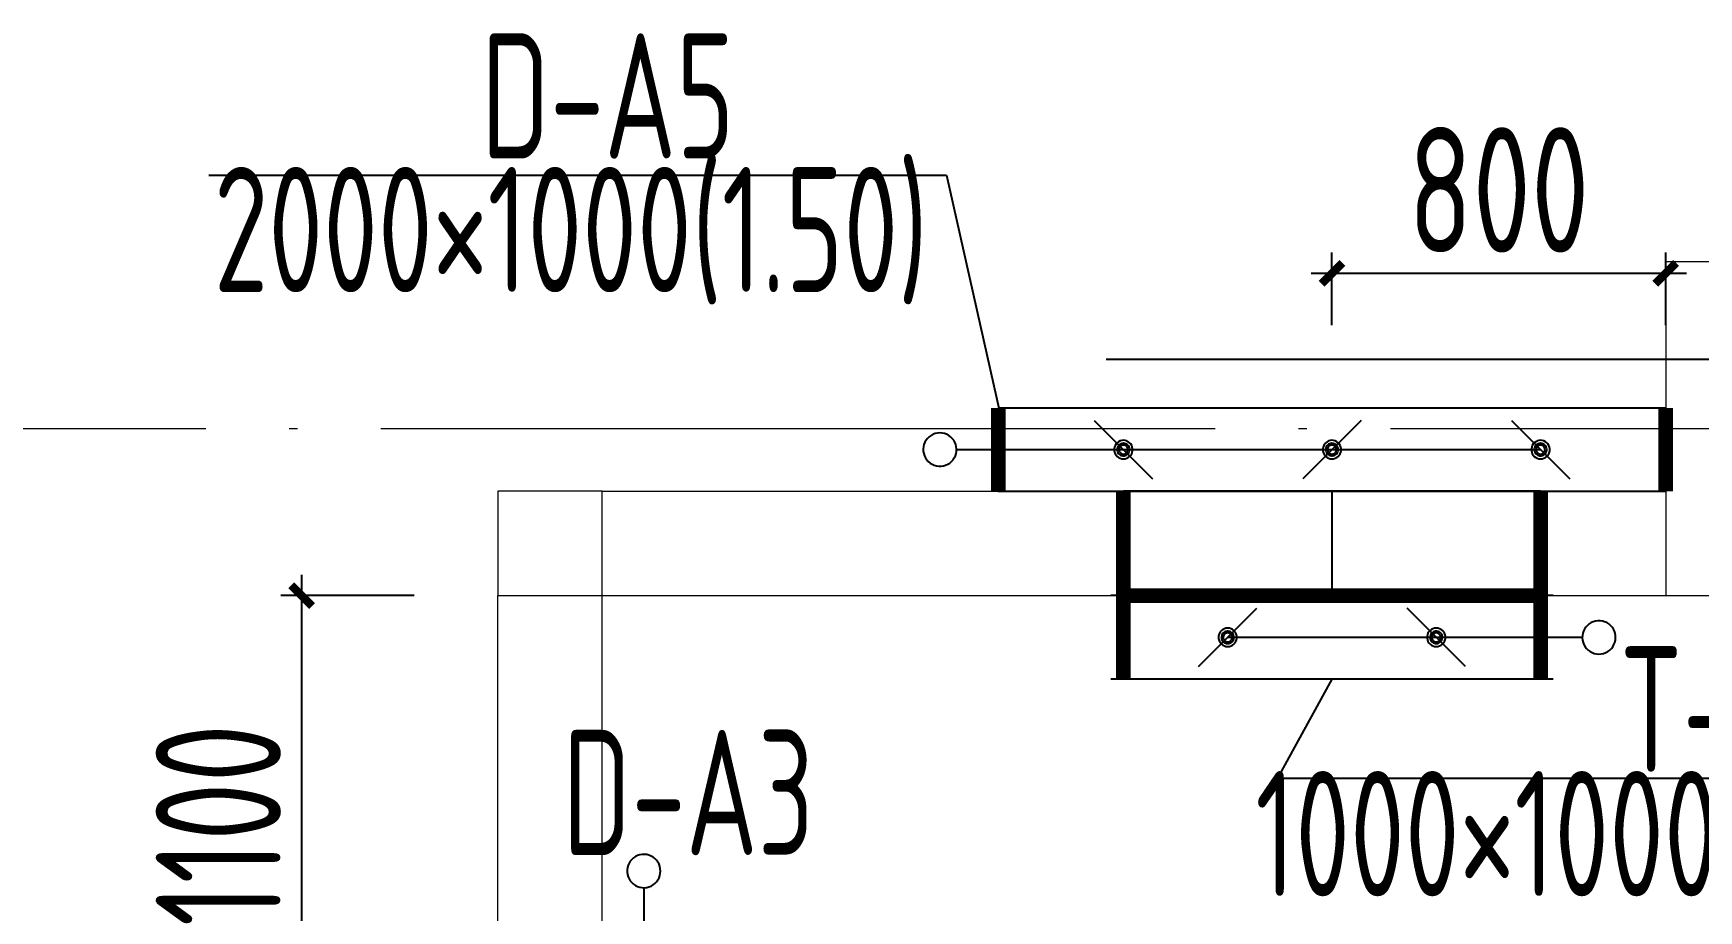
# Model space of a CAD drawing. Extents: x 4 to 13611208, y -605838 to 574722.
# Drawn here: x 13243884 to 13247877, y 193554 to 195657 of the extents above; entities that cross this region are included whole.
import ezdxf

# ---------------------------------------------------------------- set-up
doc = ezdxf.new("R2010")
doc.units = 0
doc.header["$LTSCALE"] = 1000
doc.header["$MEASUREMENT"] = 0
doc.linetypes.add('CENTER2', pattern=[28.575, 19.05, -3.175, 3.175, -3.175])
doc.linetypes.add('DOTE', pattern=[2.42, 2, -0.2, 0.02, -0.2])
for name, color, linetype in [('DUCT-D-P标注', 7, 'Continuous'), ('DUCT-D-P阀门', 7, 'Continuous'), ('DUCT-D-S中心线', 5, 'CENTER2'), ('DUCT-D-S法兰', 2, 'Continuous'), ('DUCT-D-S管', 130, 'Continuous'), ('DUCT-D-S管端线', 2, 'Continuous'), ('DUCT-D-S阀门', 7, 'Continuous'), ('DUCT-X-YP标注', 7, 'Continuous'), ('Hvac-Hide', 8, 'Continuous')]:
    doc.layers.add(name, color=color, linetype=linetype)
doc.layers.add('建筑底图', color=8, linetype='Continuous', lineweight=13)
doc.styles.add('67', font='gbenor.shx', dxfattribs={"width": 0.7, "bigfont": 'hztxt.shx'})
doc.styles.add('du', font='gbenor.shx', dxfattribs={"width": 0.8, "bigfont": 'hztxt.shx'})
doc.dimstyles.new('67', dxfattribs={"dimscale": 100, "dimtxt": 3, "dimasz": 0.5, "dimexe": 0.5, "dimexo": 2, "dimgap": 0.5, "dimtad": 2, "dimdec": 0, "dimrnd": 5, "dimzin": 0, "dimdsep": 46, "dimtxsty": 'du', "dimblk": 'ARCHTICK', "dimcen": 0, "dimdle": 0.5, "dimclrd": 256, "dimclre": 256, "dimclrt": 256, "dimazin": 0, "dimtfac": 1, "dimtdec": 0, "dimtix": 1, "dimtmove": 2, "dimatfit": 3, "dimfxl": 100, "dimtolj": 1, "dimtzin": 0, "dimlwd": -1, "dimlwe": -1, "dimarcsym": 0})

# ---------------------------------------------------------------- blocks, each defined once
blk = doc.blocks.new('_FZH')
blk.add_lwpolyline([(-0.5, -0.5), (0.5, -0.5), (0.5, 0.5), (-0.5, 0.5)], close=True)
blk = doc.blocks.new('_ArchTick')
at = {"color": 0, "linetype": 'ByBlock', "const_width": 0.4}
blk.add_lwpolyline([(-0.5, -0.5), (0.5, 0.5)], dxfattribs=at)
blk = doc.blocks.new('*D228')
at = {"layer": 'DUCT-D-P标注', "transparency": 16777216}
for p, q in [((13246997.4, 194957.8), (13246997.4, 195131.9)), ((13247797.4, 194957.8), (13247797.4, 195131.9)), ((13246947.4, 195081.9), (13247847.4, 195081.9))]:
    blk.add_line(p, q, dxfattribs=at)
at = {"layer": 'DUCT-D-P标注', "transparency": 16777216, "xscale": 50, "yscale": 50, "zscale": 50, "rotation": 180}
blk.add_blockref('_ArchTick', (13246997.4, 195081.9), dxfattribs=at)
at = {"layer": 'DUCT-D-P标注', "transparency": 16777216, "xscale": 50, "yscale": 50, "zscale": 50}
blk.add_blockref('_ArchTick', (13247797.4, 195081.9), dxfattribs=at)
at = {"layer": 'DUCT-D-P标注', "transparency": 16777216, "insert": (13247397.4, 195281.9), "char_height": 300, "attachment_point": 5, "style": 'du'}
blk.add_mtext('\\A1;800', dxfattribs=at)
blk = doc.blocks.new('*D937')
at = {"layer": 'DUCT-D-P标注', "transparency": 16777216}
for p, q in [((13244527.5, 193159.5), (13244527.5, 194359.5)), ((13244797.4, 194309.5), (13244477.5, 194309.5)), ((13244797.4, 193209.5), (13244477.5, 193209.5))]:
    blk.add_line(p, q, dxfattribs=at)
at = {"layer": 'DUCT-D-P标注', "transparency": 16777216, "xscale": 50, "yscale": 50, "zscale": 50}
for p, rotation in [((13244527.5, 194309.5), 90), ((13244527.5, 193209.5), 270)]:
    blk.add_blockref('_ArchTick', p, dxfattribs=dict(at, rotation=rotation))
at = {"layer": 'DUCT-D-P标注', "transparency": 16777216, "insert": (13244327.5, 193759.5), "char_height": 300, "attachment_point": 5, "rotation": 90, "style": 'du'}
blk.add_mtext('\\A1;1100', dxfattribs=at)

msp = doc.modelspace()

# ---------------------------------------------------------------- linework, layer by layer
at = {"layer": 'DUCT-D-P标注'}
for p, q in [((13244305, 195317.2), (13246073.3, 195317.2)), ((13246073.3, 195317.2), (13246209.8, 194709.5))]:
    msp.add_line(p, q, dxfattribs=at)
at = {"layer": 'DUCT-D-P标注', "const_width": 35}
for points, elevation in [([(13246497.4, 194109.1), (13246497.4, 194559.1)], 4350), ([(13247497.4, 194109.1), (13247497.4, 194559.1)], 3825)]:
    msp.add_lwpolyline(points, dxfattribs=dict(at, elevation=elevation))
at = {"layer": 'DUCT-D-P标注', "elevation": 4350}
msp.add_lwpolyline([(13246997.4, 194109.5), (13246866.5, 193872.1), (13248439.2, 193872.1)], dxfattribs=at)
at = {"layer": 'DUCT-D-P阀门'}
for p, q in [((13245318.8, 193677.3), (13245315.2, 193673)), ((13245322.9, 193681), (13245318.8, 193677.3)), ((13245327.6, 193684.2), (13245322.9, 193681)), ((13245332.6, 193686.6), (13245327.6, 193684.2)), ((13245337.9, 193688.3), (13245332.6, 193686.6)), ((13245343.4, 193689.3), (13245337.9, 193688.3)), ((13245349, 193689.5), (13245343.4, 193689.3)), ((13245354.5, 193688.9), (13245349, 193689.5)), ((13245359.9, 193687.6), (13245354.5, 193688.9)), ((13245365.1, 193685.5), (13245359.9, 193687.6)), ((13245369.9, 193682.7), (13245365.1, 193685.5)), ((13245374.3, 193679.2), (13245369.9, 193682.7)), ((13245378.2, 193675.2), (13245374.3, 193679.2)), ((13245381.5, 193670.7), (13245378.2, 193675.2)), ((13245308.4, 193657.8), (13245307.7, 193652.3)), ((13245307.7, 193652.3), (13245307.7, 193646.7)), ((13245307.7, 193646.7), (13245308.4, 193641.2)), ((13245310, 193663.2), (13245308.4, 193657.8)), ((13245308.4, 193641.2), (13245310, 193635.8)), ((13245312.2, 193668.3), (13245310, 193663.2)), ((13245310, 193635.8), (13245312.2, 193630.7)), ((13245315.2, 193673), (13245312.2, 193668.3)), ((13245384.1, 193665.8), (13245381.5, 193670.7)), ((13245386, 193660.5), (13245384.1, 193665.8)), ((13245384.1, 193633.2), (13245386, 193638.5)), ((13245387.2, 193655.1), (13245386, 193660.5)), ((13245386, 193638.5), (13245387.2, 193643.9)), ((13245387.6, 193649.5), (13245387.2, 193655.1)), ((13245387.2, 193643.9), (13245387.6, 193649.5)), ((13245312.2, 193630.7), (13245315.2, 193626)), ((13245315.2, 193626), (13245318.8, 193621.7)), ((13245318.8, 193621.7), (13245322.9, 193618)), ((13245322.9, 193618), (13245327.6, 193614.9)), ((13245327.6, 193614.9), (13245332.6, 193612.4)), ((13245332.6, 193612.4), (13245337.9, 193610.7)), ((13245337.9, 193610.7), (13245343.4, 193609.7)), ((13245343.4, 193609.7), (13245349, 193609.5)), ((13245347.6, 193609.5), (13245347.6, 193509.5)), ((13245349, 193609.5), (13245354.5, 193610.1)), ((13245354.5, 193610.1), (13245359.9, 193611.5)), ((13245359.9, 193611.5), (13245365.1, 193613.6)), ((13245365.1, 193613.6), (13245369.9, 193616.4)), ((13245369.9, 193616.4), (13245374.3, 193619.8)), ((13245374.3, 193619.8), (13245378.2, 193623.8)), ((13245378.2, 193623.8), (13245381.5, 193628.3)), ((13245381.5, 193628.3), (13245384.1, 193633.2))]:
    msp.add_line(p, q, dxfattribs=at)
at = {"layer": 'DUCT-D-S中心线'}
msp.add_line((13246997.4, 194559.5), (13246997.4, 194309.7), dxfattribs=at)
at = {"layer": 'DUCT-D-S法兰'}
for p, q in [((13247527.4, 194309.6), (13246467.4, 194309.6)), ((13247527.4, 194109.4), (13246467.4, 194109.4))]:
    msp.add_line(p, q, dxfattribs=at)
at = {"layer": 'DUCT-D-S法兰', "color": 18, "true_color": 0x000000}
for p in [(13246997.4, 194309.7, 4300), (13246997.4, 194309.5, 4300), (13246997.4, 194109.5, 4300), (13246997.4, 194109.3, 4300)]:
    msp.add_point(p, dxfattribs=at)
at = {"layer": 'DUCT-D-S管', "const_width": 35}
for points in [[(13246197.4, 194559.5), (13246197.4, 194759.5)], [(13247797.4, 194759.5), (13247797.4, 194559.5)], [(13246497.4, 194559.5), (13246497.4, 194309.7)], [(13247497.4, 194309.7), (13247497.4, 194559.5)], [(13246497.4, 194309.7), (13247497.4, 194309.7)], [(13246497.4, 194109.5), (13246497.4, 194309.5)], [(13247497.4, 194309.5), (13247497.4, 194109.5)]]:
    msp.add_lwpolyline(points, dxfattribs=at)
at = {"layer": 'DUCT-D-S管端线'}
for p, q in [((13246197.4, 194759.5), (13247797.4, 194759.5)), ((13246197.4, 194559.5), (13247797.4, 194559.5)), ((13247497.4, 194309.5), (13246497.4, 194309.5)), ((13247497.4, 194109.5), (13246497.4, 194109.5))]:
    msp.add_line(p, q, dxfattribs=at)
at = {"layer": 'DUCT-D-S阀门'}
for p, q in [((13246427.4, 194729.5), (13246567.4, 194589.5)), ((13247067.4, 194729.5), (13246927.4, 194589.5)), ((13247427.4, 194729.5), (13247567.4, 194589.5)), ((13246019.3, 194671.9), (13246018, 194666.5)), ((13246021.4, 194677), (13246019.3, 194671.9)), ((13246024.2, 194681.9), (13246021.4, 194677)), ((13246027.6, 194686.3), (13246024.2, 194681.9)), ((13246031.7, 194690.2), (13246027.6, 194686.3)), ((13246036.2, 194693.4), (13246031.7, 194690.2)), ((13246041.1, 194696.1), (13246036.2, 194693.4)), ((13246046.3, 194698), (13246041.1, 194696.1)), ((13246051.8, 194699.1), (13246046.3, 194698)), ((13246057.4, 194699.5), (13246051.8, 194699.1)), ((13246062.9, 194699.1), (13246057.4, 194699.5)), ((13246068.4, 194698), (13246062.9, 194699.1)), ((13246073.6, 194696.1), (13246068.4, 194698)), ((13246078.6, 194693.4), (13246073.6, 194696.1)), ((13246083.1, 194690.2), (13246078.6, 194693.4)), ((13246087.1, 194686.3), (13246083.1, 194690.2)), ((13246090.5, 194681.9), (13246087.1, 194686.3)), ((13246093.3, 194677), (13246090.5, 194681.9)), ((13246095.4, 194671.9), (13246093.3, 194677)), ((13246096.8, 194666.5), (13246095.4, 194671.9)), ((13246479.7, 194672.9), (13246477.5, 194669.4)), ((13246482.4, 194675.9), (13246479.7, 194672.9)), ((13246485.7, 194678.4), (13246482.4, 194675.9)), ((13246489.4, 194680.2), (13246485.7, 194678.4)), ((13246489.3, 194672.1), (13246487, 194670.4)), ((13246491.8, 194673.4), (13246489.3, 194672.1)), ((13246493.3, 194681.3), (13246489.4, 194680.2)), ((13246494.5, 194674.2), (13246491.8, 194673.4)), ((13246497.4, 194681.7), (13246493.3, 194681.3)), ((13246497.4, 194674.5), (13246494.5, 194674.2)), ((13246501.4, 194681.3), (13246497.4, 194681.7)), ((13246500.2, 194674.2), (13246497.4, 194674.5)), ((13246502.9, 194673.4), (13246500.2, 194674.2)), ((13246505.4, 194680.2), (13246501.4, 194681.3)), ((13246505.5, 194672.1), (13246502.9, 194673.4)), ((13246509, 194678.4), (13246505.4, 194680.2)), ((13246507.7, 194670.4), (13246505.5, 194672.1)), ((13246512.3, 194675.9), (13246509, 194678.4)), ((13246515, 194672.9), (13246512.3, 194675.9)), ((13246517.2, 194669.4), (13246515, 194672.9)), ((13246979.7, 194672.9), (13246977.5, 194669.4)), ((13246982.4, 194675.9), (13246979.7, 194672.9)), ((13246985.7, 194678.4), (13246982.4, 194675.9)), ((13246989.4, 194680.2), (13246985.7, 194678.4)), ((13246989.3, 194672.1), (13246987, 194670.4)), ((13246991.8, 194673.4), (13246989.3, 194672.1)), ((13246993.3, 194681.3), (13246989.4, 194680.2)), ((13246994.5, 194674.2), (13246991.8, 194673.4)), ((13246997.4, 194681.7), (13246993.3, 194681.3)), ((13246997.4, 194674.5), (13246994.5, 194674.2)), ((13247001.4, 194681.3), (13246997.4, 194681.7)), ((13247000.2, 194674.2), (13246997.4, 194674.5)), ((13247002.9, 194673.4), (13247000.2, 194674.2)), ((13247005.4, 194680.2), (13247001.4, 194681.3)), ((13247005.5, 194672.1), (13247002.9, 194673.4)), ((13247009, 194678.4), (13247005.4, 194680.2)), ((13247007.7, 194670.4), (13247005.5, 194672.1)), ((13247012.3, 194675.9), (13247009, 194678.4)), ((13247015, 194672.9), (13247012.3, 194675.9)), ((13247017.2, 194669.4), (13247015, 194672.9)), ((13247479.7, 194672.9), (13247477.5, 194669.4)), ((13247482.4, 194675.9), (13247479.7, 194672.9)), ((13247485.7, 194678.4), (13247482.4, 194675.9)), ((13247489.4, 194680.2), (13247485.7, 194678.4)), ((13247489.3, 194672.1), (13247487, 194670.4)), ((13247491.8, 194673.4), (13247489.3, 194672.1)), ((13247493.3, 194681.3), (13247489.4, 194680.2)), ((13247494.5, 194674.2), (13247491.8, 194673.4)), ((13247497.4, 194681.7), (13247493.3, 194681.3)), ((13247497.4, 194674.5), (13247494.5, 194674.2)), ((13247501.4, 194681.3), (13247497.4, 194681.7)), ((13247500.2, 194674.2), (13247497.4, 194674.5)), ((13247502.9, 194673.4), (13247500.2, 194674.2)), ((13247505.4, 194680.2), (13247501.4, 194681.3)), ((13247505.5, 194672.1), (13247502.9, 194673.4)), ((13247509, 194678.4), (13247505.4, 194680.2)), ((13247507.7, 194670.4), (13247505.5, 194672.1)), ((13247512.3, 194675.9), (13247509, 194678.4)), ((13247515, 194672.9), (13247512.3, 194675.9)), ((13247517.2, 194669.4), (13247515, 194672.9)), ((13246018, 194666.5), (13246017.4, 194660.9)), ((13246017.4, 194660.9), (13246017.6, 194655.3)), ((13246017.6, 194655.3), (13246018.6, 194649.8)), ((13246018.6, 194649.8), (13246020.3, 194644.5)), ((13246020.3, 194644.5), (13246022.7, 194639.5)), ((13246022.7, 194639.5), (13246025.8, 194634.9)), ((13246025.8, 194634.9), (13246029.6, 194630.7)), ((13246085.2, 194630.7), (13246088.9, 194634.9)), ((13246088.9, 194634.9), (13246092, 194639.5)), ((13246092, 194639.5), (13246094.5, 194644.5)), ((13246094.5, 194644.5), (13246096.2, 194649.8)), ((13246096.2, 194649.8), (13246097.1, 194655.3)), ((13246097.3, 194660.9), (13246096.8, 194666.5)), ((13246097.1, 194655.3), (13246097.3, 194660.9)), ((13246097.4, 194659.5), (13246197.4, 194659.5)), ((13246197.4, 194659.5), (13246997.4, 194659.5)), ((13246476.1, 194665.6), (13246475.3, 194661.6)), ((13246475.3, 194661.6), (13246475.3, 194657.5)), ((13246475.3, 194657.5), (13246476.1, 194653.5)), ((13246477.5, 194669.4), (13246476.1, 194665.6)), ((13246476.1, 194653.5), (13246477.5, 194649.6)), ((13246477.5, 194649.6), (13246479.7, 194646.2)), ((13246479.7, 194646.2), (13246482.4, 194643.1)), ((13246482.8, 194663.1), (13246482.4, 194660.2)), ((13246482.4, 194660.2), (13246482.5, 194657.4)), ((13246482.4, 194643.1), (13246485.7, 194640.7)), ((13246482.5, 194657.4), (13246483.2, 194654.6)), ((13246483.7, 194665.7), (13246482.8, 194663.1)), ((13246483.2, 194654.6), (13246484.4, 194652)), ((13246485.1, 194668.2), (13246483.7, 194665.7)), ((13246484.4, 194652), (13246486, 194649.7)), ((13246487, 194670.4), (13246485.1, 194668.2)), ((13246485.7, 194640.7), (13246489.4, 194638.9)), ((13246486, 194649.7), (13246488.1, 194647.7)), ((13246486.9, 194662), (13246486.6, 194660)), ((13246486.6, 194660), (13246486.7, 194658)), ((13246486.7, 194658), (13246487.2, 194656)), ((13246487.6, 194664), (13246486.9, 194662)), ((13246487.2, 194656), (13246488.1, 194654.1)), ((13246488.6, 194665.7), (13246487.6, 194664)), ((13246488.1, 194654.1), (13246489.3, 194652.5)), ((13246488.1, 194647.7), (13246490.5, 194646.2)), ((13246490, 194667.3), (13246488.6, 194665.7)), ((13246489.3, 194652.5), (13246490.7, 194651.1)), ((13246489.4, 194638.9), (13246493.3, 194637.7)), ((13246491.6, 194668.5), (13246490, 194667.3)), ((13246490.5, 194646.2), (13246493.1, 194645.1)), ((13246490.7, 194651.1), (13246492.4, 194650)), ((13246493.4, 194669.5), (13246491.6, 194668.5)), ((13246492.4, 194650), (13246494.3, 194649.2)), ((13246493.1, 194645.1), (13246495.9, 194644.6)), ((13246493.3, 194637.7), (13246497.4, 194637.4)), ((13246495.3, 194670.1), (13246493.4, 194669.5)), ((13246494.3, 194649.2), (13246496.3, 194648.8)), ((13246497.4, 194670.2), (13246495.3, 194670.1)), ((13246495.9, 194644.6), (13246498.8, 194644.6)), ((13246496.3, 194648.8), (13246498.4, 194648.8)), ((13246499.4, 194670.1), (13246497.4, 194670.2)), ((13246497.4, 194659.5), (13247497.4, 194659.5)), ((13246497.4, 194637.4), (13246501.4, 194637.7)), ((13246498.4, 194648.8), (13246500.4, 194649.2)), ((13246498.8, 194644.6), (13246501.6, 194645.1)), ((13246501.4, 194669.5), (13246499.4, 194670.1)), ((13246500.4, 194649.2), (13246502.3, 194650)), ((13246503.2, 194668.5), (13246501.4, 194669.5)), ((13246501.4, 194637.7), (13246505.4, 194638.9)), ((13246501.6, 194645.1), (13246504.2, 194646.2)), ((13246502.3, 194650), (13246504, 194651.1)), ((13246504.8, 194667.3), (13246503.2, 194668.5)), ((13246504, 194651.1), (13246505.5, 194652.5)), ((13246504.2, 194646.2), (13246506.6, 194647.7)), ((13246506.1, 194665.7), (13246504.8, 194667.3)), ((13246505.4, 194638.9), (13246509, 194640.7)), ((13246505.5, 194652.5), (13246506.7, 194654.1)), ((13246507.1, 194664), (13246506.1, 194665.7)), ((13246506.6, 194647.7), (13246508.7, 194649.7)), ((13246506.7, 194654.1), (13246507.5, 194656)), ((13246507.8, 194662), (13246507.1, 194664)), ((13246507.5, 194656), (13246508, 194658)), ((13246509.6, 194668.2), (13246507.7, 194670.4)), ((13246508.1, 194660), (13246507.8, 194662)), ((13246508, 194658), (13246508.1, 194660)), ((13246508.7, 194649.7), (13246510.4, 194652)), ((13246509, 194640.7), (13246512.3, 194643.1)), ((13246511, 194665.7), (13246509.6, 194668.2)), ((13246510.4, 194652), (13246511.5, 194654.6)), ((13246511.9, 194663.1), (13246511, 194665.7)), ((13246511.5, 194654.6), (13246512.2, 194657.4)), ((13246512.4, 194660.2), (13246511.9, 194663.1)), ((13246512.2, 194657.4), (13246512.4, 194660.2)), ((13246512.3, 194643.1), (13246515, 194646.2)), ((13246515, 194646.2), (13246517.2, 194649.6)), ((13246518.7, 194665.6), (13246517.2, 194669.4)), ((13246517.2, 194649.6), (13246518.7, 194653.5)), ((13246519.4, 194661.6), (13246518.7, 194665.6)), ((13246518.7, 194653.5), (13246519.4, 194657.5)), ((13246519.4, 194657.5), (13246519.4, 194661.6)), ((13246976.1, 194665.6), (13246975.3, 194661.6)), ((13246975.3, 194661.6), (13246975.3, 194657.5)), ((13246975.3, 194657.5), (13246976.1, 194653.5)), ((13246977.5, 194669.4), (13246976.1, 194665.6)), ((13246976.1, 194653.5), (13246977.5, 194649.6)), ((13246977.5, 194649.6), (13246979.7, 194646.2)), ((13246979.7, 194646.2), (13246982.4, 194643.1)), ((13246982.8, 194663.1), (13246982.4, 194660.2)), ((13246982.4, 194660.2), (13246982.5, 194657.4)), ((13246982.4, 194643.1), (13246985.7, 194640.7)), ((13246982.5, 194657.4), (13246983.2, 194654.6)), ((13246983.7, 194665.7), (13246982.8, 194663.1)), ((13246983.2, 194654.6), (13246984.4, 194652)), ((13246985.1, 194668.2), (13246983.7, 194665.7)), ((13246984.4, 194652), (13246986, 194649.7)), ((13246987, 194670.4), (13246985.1, 194668.2)), ((13246985.7, 194640.7), (13246989.4, 194638.9)), ((13246986, 194649.7), (13246988.1, 194647.7)), ((13246986.9, 194662), (13246986.6, 194660)), ((13246986.6, 194660), (13246986.7, 194658)), ((13246986.7, 194658), (13246987.2, 194656)), ((13246987.6, 194664), (13246986.9, 194662)), ((13246987.2, 194656), (13246988.1, 194654.1)), ((13246988.6, 194665.7), (13246987.6, 194664)), ((13246988.1, 194654.1), (13246989.3, 194652.5)), ((13246988.1, 194647.7), (13246990.5, 194646.2)), ((13246990, 194667.3), (13246988.6, 194665.7)), ((13246989.3, 194652.5), (13246990.7, 194651.1)), ((13246989.4, 194638.9), (13246993.3, 194637.7)), ((13246991.6, 194668.5), (13246990, 194667.3)), ((13246990.5, 194646.2), (13246993.1, 194645.1)), ((13246990.7, 194651.1), (13246992.4, 194650)), ((13246993.4, 194669.5), (13246991.6, 194668.5)), ((13246992.4, 194650), (13246994.3, 194649.2)), ((13246993.1, 194645.1), (13246995.9, 194644.6)), ((13246993.3, 194637.7), (13246997.4, 194637.4)), ((13246995.3, 194670.1), (13246993.4, 194669.5)), ((13246994.3, 194649.2), (13246996.3, 194648.8)), ((13246997.4, 194670.2), (13246995.3, 194670.1)), ((13246995.9, 194644.6), (13246998.8, 194644.6)), ((13246996.3, 194648.8), (13246998.4, 194648.8)), ((13246999.4, 194670.1), (13246997.4, 194670.2)), ((13246997.4, 194637.4), (13247001.4, 194637.7)), ((13246998.4, 194648.8), (13247000.4, 194649.2)), ((13246998.8, 194644.6), (13247001.6, 194645.1)), ((13247001.4, 194669.5), (13246999.4, 194670.1)), ((13247000.4, 194649.2), (13247002.3, 194650)), ((13247003.2, 194668.5), (13247001.4, 194669.5)), ((13247001.4, 194637.7), (13247005.4, 194638.9)), ((13247001.6, 194645.1), (13247004.2, 194646.2)), ((13247002.3, 194650), (13247004, 194651.1)), ((13247004.8, 194667.3), (13247003.2, 194668.5)), ((13247004, 194651.1), (13247005.5, 194652.5)), ((13247004.2, 194646.2), (13247006.6, 194647.7)), ((13247006.1, 194665.7), (13247004.8, 194667.3)), ((13247005.4, 194638.9), (13247009, 194640.7)), ((13247005.5, 194652.5), (13247006.7, 194654.1)), ((13247007.1, 194664), (13247006.1, 194665.7)), ((13247006.6, 194647.7), (13247008.7, 194649.7)), ((13247006.7, 194654.1), (13247007.5, 194656)), ((13247007.8, 194662), (13247007.1, 194664)), ((13247007.5, 194656), (13247008, 194658)), ((13247009.6, 194668.2), (13247007.7, 194670.4)), ((13247008.1, 194660), (13247007.8, 194662)), ((13247008, 194658), (13247008.1, 194660)), ((13247008.7, 194649.7), (13247010.4, 194652)), ((13247009, 194640.7), (13247012.3, 194643.1)), ((13247011, 194665.7), (13247009.6, 194668.2)), ((13247010.4, 194652), (13247011.5, 194654.6)), ((13247011.9, 194663.1), (13247011, 194665.7)), ((13247011.5, 194654.6), (13247012.2, 194657.4)), ((13247012.4, 194660.2), (13247011.9, 194663.1)), ((13247012.2, 194657.4), (13247012.4, 194660.2)), ((13247012.3, 194643.1), (13247015, 194646.2)), ((13247015, 194646.2), (13247017.2, 194649.6)), ((13247018.7, 194665.6), (13247017.2, 194669.4)), ((13247017.2, 194649.6), (13247018.7, 194653.5)), ((13247019.4, 194661.6), (13247018.7, 194665.6)), ((13247018.7, 194653.5), (13247019.4, 194657.5)), ((13247019.4, 194657.5), (13247019.4, 194661.6)), ((13247476.1, 194665.6), (13247475.3, 194661.6)), ((13247475.3, 194661.6), (13247475.3, 194657.5)), ((13247475.3, 194657.5), (13247476.1, 194653.5)), ((13247477.5, 194669.4), (13247476.1, 194665.6)), ((13247476.1, 194653.5), (13247477.5, 194649.6)), ((13247477.5, 194649.6), (13247479.7, 194646.2)), ((13247479.7, 194646.2), (13247482.4, 194643.1)), ((13247482.8, 194663.1), (13247482.4, 194660.2)), ((13247482.4, 194660.2), (13247482.5, 194657.4)), ((13247482.4, 194643.1), (13247485.7, 194640.7)), ((13247482.5, 194657.4), (13247483.2, 194654.6)), ((13247483.7, 194665.7), (13247482.8, 194663.1)), ((13247483.2, 194654.6), (13247484.4, 194652)), ((13247485.1, 194668.2), (13247483.7, 194665.7)), ((13247484.4, 194652), (13247486, 194649.7)), ((13247487, 194670.4), (13247485.1, 194668.2)), ((13247485.7, 194640.7), (13247489.4, 194638.9)), ((13247486, 194649.7), (13247488.1, 194647.7)), ((13247486.9, 194662), (13247486.6, 194660)), ((13247486.6, 194660), (13247486.7, 194658)), ((13247486.7, 194658), (13247487.2, 194656)), ((13247487.6, 194664), (13247486.9, 194662)), ((13247487.2, 194656), (13247488.1, 194654.1)), ((13247488.6, 194665.7), (13247487.6, 194664)), ((13247488.1, 194654.1), (13247489.3, 194652.5)), ((13247488.1, 194647.7), (13247490.5, 194646.2)), ((13247490, 194667.3), (13247488.6, 194665.7)), ((13247489.3, 194652.5), (13247490.7, 194651.1)), ((13247489.4, 194638.9), (13247493.3, 194637.7)), ((13247491.6, 194668.5), (13247490, 194667.3)), ((13247490.5, 194646.2), (13247493.1, 194645.1)), ((13247490.7, 194651.1), (13247492.4, 194650)), ((13247493.4, 194669.5), (13247491.6, 194668.5)), ((13247492.4, 194650), (13247494.3, 194649.2)), ((13247493.1, 194645.1), (13247495.9, 194644.6)), ((13247493.3, 194637.7), (13247497.4, 194637.4)), ((13247495.3, 194670.1), (13247493.4, 194669.5)), ((13247494.3, 194649.2), (13247496.3, 194648.8)), ((13247497.4, 194670.2), (13247495.3, 194670.1)), ((13247495.9, 194644.6), (13247498.8, 194644.6)), ((13247496.3, 194648.8), (13247498.4, 194648.8)), ((13247499.4, 194670.1), (13247497.4, 194670.2)), ((13247497.4, 194637.4), (13247501.4, 194637.7)), ((13247498.4, 194648.8), (13247500.4, 194649.2)), ((13247498.8, 194644.6), (13247501.6, 194645.1)), ((13247501.4, 194669.5), (13247499.4, 194670.1)), ((13247500.4, 194649.2), (13247502.3, 194650)), ((13247503.2, 194668.5), (13247501.4, 194669.5)), ((13247501.4, 194637.7), (13247505.4, 194638.9)), ((13247501.6, 194645.1), (13247504.2, 194646.2)), ((13247502.3, 194650), (13247504, 194651.1)), ((13247504.8, 194667.3), (13247503.2, 194668.5)), ((13247504, 194651.1), (13247505.5, 194652.5)), ((13247504.2, 194646.2), (13247506.6, 194647.7)), ((13247506.1, 194665.7), (13247504.8, 194667.3)), ((13247505.4, 194638.9), (13247509, 194640.7)), ((13247505.5, 194652.5), (13247506.7, 194654.1)), ((13247507.1, 194664), (13247506.1, 194665.7)), ((13247506.6, 194647.7), (13247508.7, 194649.7)), ((13247506.7, 194654.1), (13247507.5, 194656)), ((13247507.8, 194662), (13247507.1, 194664)), ((13247507.5, 194656), (13247508, 194658)), ((13247509.6, 194668.2), (13247507.7, 194670.4)), ((13247508.1, 194660), (13247507.8, 194662)), ((13247508, 194658), (13247508.1, 194660)), ((13247508.7, 194649.7), (13247510.4, 194652)), ((13247509, 194640.7), (13247512.3, 194643.1)), ((13247511, 194665.7), (13247509.6, 194668.2)), ((13247510.4, 194652), (13247511.5, 194654.6)), ((13247511.9, 194663.1), (13247511, 194665.7)), ((13247511.5, 194654.6), (13247512.2, 194657.4)), ((13247512.4, 194660.2), (13247511.9, 194663.1)), ((13247512.2, 194657.4), (13247512.4, 194660.2)), ((13247512.3, 194643.1), (13247515, 194646.2)), ((13247515, 194646.2), (13247517.2, 194649.6)), ((13247518.7, 194665.6), (13247517.2, 194669.4)), ((13247517.2, 194649.6), (13247518.7, 194653.5)), ((13247519.4, 194661.6), (13247518.7, 194665.6)), ((13247518.7, 194653.5), (13247519.4, 194657.5)), ((13247519.4, 194657.5), (13247519.4, 194661.6)), ((13246029.6, 194630.7), (13246033.9, 194627.2)), ((13246033.9, 194627.2), (13246038.6, 194624.2)), ((13246038.6, 194624.2), (13246043.7, 194621.9)), ((13246043.7, 194621.9), (13246049, 194620.4)), ((13246049, 194620.4), (13246054.6, 194619.6)), ((13246054.6, 194619.6), (13246060.2, 194619.6)), ((13246060.2, 194619.6), (13246065.7, 194620.4)), ((13246065.7, 194620.4), (13246071, 194621.9)), ((13246071, 194621.9), (13246076.1, 194624.2)), ((13246076.1, 194624.2), (13246080.9, 194627.2)), ((13246080.9, 194627.2), (13246085.2, 194630.7)), ((13246677.4, 194139.5), (13246817.4, 194279.5)), ((13247317.4, 194139.5), (13247177.4, 194279.5)), ((13247605.8, 194234.1), (13247602.7, 194229.5)), ((13247609.6, 194238.3), (13247605.8, 194234.1)), ((13247613.9, 194241.9), (13247609.6, 194238.3)), ((13247618.6, 194244.8), (13247613.9, 194241.9)), ((13247623.7, 194247.1), (13247618.6, 194244.8)), ((13247629, 194248.6), (13247623.7, 194247.1)), ((13247634.6, 194249.4), (13247629, 194248.6)), ((13247640.2, 194249.4), (13247634.6, 194249.4)), ((13247645.7, 194248.6), (13247640.2, 194249.4)), ((13247651, 194247.1), (13247645.7, 194248.6)), ((13247656.1, 194244.8), (13247651, 194247.1)), ((13247660.9, 194241.9), (13247656.1, 194244.8)), ((13247665.2, 194238.3), (13247660.9, 194241.9)), ((13247668.9, 194234.1), (13247665.2, 194238.3)), ((13247672, 194229.5), (13247668.9, 194234.1)), ((13246726.1, 194215.6), (13246725.3, 194211.6)), ((13246725.3, 194211.6), (13246725.3, 194207.5)), ((13246725.3, 194207.5), (13246726.1, 194203.5)), ((13246727.5, 194219.4), (13246726.1, 194215.6)), ((13246726.1, 194203.5), (13246727.5, 194199.6)), ((13246729.7, 194222.9), (13246727.5, 194219.4)), ((13246727.5, 194199.6), (13246729.7, 194196.2)), ((13246732.4, 194225.9), (13246729.7, 194222.9)), ((13246729.7, 194196.2), (13246732.4, 194193.1)), ((13246735.7, 194228.4), (13246732.4, 194225.9)), ((13246732.5, 194211.7), (13246732.4, 194208.8)), ((13246732.4, 194208.8), (13246732.8, 194206)), ((13246732.4, 194193.1), (13246735.7, 194190.7)), ((13246733.2, 194214.4), (13246732.5, 194211.7)), ((13246732.8, 194206), (13246733.7, 194203.3)), ((13246734.4, 194217), (13246733.2, 194214.4)), ((13246733.7, 194203.3), (13246735.1, 194200.8)), ((13246736, 194219.3), (13246734.4, 194217)), ((13246735.1, 194200.8), (13246737, 194198.7)), ((13246739.4, 194230.2), (13246735.7, 194228.4)), ((13246738.1, 194221.3), (13246736, 194219.3)), ((13246736.7, 194211), (13246736.6, 194209)), ((13246736.6, 194209), (13246736.9, 194207)), ((13246737.2, 194213), (13246736.7, 194211)), ((13246736.9, 194207), (13246737.6, 194205.1)), ((13246737, 194198.7), (13246739.3, 194196.9)), ((13246738.1, 194214.9), (13246737.2, 194213)), ((13246737.6, 194205.1), (13246738.6, 194203.3)), ((13246740.5, 194222.9), (13246738.1, 194221.3)), ((13246739.3, 194216.5), (13246738.1, 194214.9)), ((13246738.6, 194203.3), (13246740, 194201.7)), ((13246740.7, 194218), (13246739.3, 194216.5)), ((13246739.3, 194196.9), (13246741.8, 194195.6)), ((13246743.3, 194231.3), (13246739.4, 194230.2)), ((13246740, 194201.7), (13246741.6, 194200.5)), ((13246743.1, 194223.9), (13246740.5, 194222.9)), ((13246742.4, 194219.1), (13246740.7, 194218)), ((13246741.6, 194200.5), (13246743.4, 194199.6)), ((13246741.8, 194195.6), (13246744.5, 194194.8)), ((13246744.3, 194219.8), (13246742.4, 194219.1)), ((13246745.9, 194224.5), (13246743.1, 194223.9)), ((13246747.4, 194231.7), (13246743.3, 194231.3)), ((13246743.4, 194199.6), (13246745.3, 194199)), ((13246746.3, 194220.2), (13246744.3, 194219.8)), ((13246744.5, 194194.8), (13246747.4, 194194.5)), ((13246745.3, 194199), (13246747.4, 194198.8)), ((13246748.8, 194224.5), (13246745.9, 194224.5)), ((13246748.4, 194220.2), (13246746.3, 194220.2)), ((13246751.4, 194231.3), (13246747.4, 194231.7)), ((13247247.4, 194209.5), (13246747.4, 194209.5)), ((13246747.4, 194198.8), (13246749.4, 194199)), ((13246747.4, 194194.5), (13246750.2, 194194.8)), ((13246750.4, 194219.8), (13246748.4, 194220.2)), ((13246751.6, 194223.9), (13246748.8, 194224.5)), ((13246749.4, 194199), (13246751.4, 194199.6)), ((13246750.2, 194194.8), (13246752.9, 194195.6)), ((13246752.3, 194219.1), (13246750.4, 194219.8)), ((13246755.4, 194230.2), (13246751.4, 194231.3)), ((13246751.4, 194199.6), (13246753.2, 194200.5)), ((13246754.2, 194222.9), (13246751.6, 194223.9)), ((13246754, 194218), (13246752.3, 194219.1)), ((13246752.9, 194195.6), (13246755.5, 194196.9)), ((13246753.2, 194200.5), (13246754.8, 194201.7)), ((13246755.5, 194216.5), (13246754, 194218)), ((13246756.6, 194221.3), (13246754.2, 194222.9)), ((13246754.8, 194201.7), (13246756.1, 194203.3)), ((13246759, 194228.4), (13246755.4, 194230.2)), ((13246756.7, 194214.9), (13246755.5, 194216.5)), ((13246755.5, 194196.9), (13246757.7, 194198.7)), ((13246756.1, 194203.3), (13246757.1, 194205.1)), ((13246758.7, 194219.3), (13246756.6, 194221.3)), ((13246757.5, 194213), (13246756.7, 194214.9)), ((13246757.1, 194205.1), (13246757.8, 194207)), ((13246758, 194211), (13246757.5, 194213)), ((13246757.7, 194198.7), (13246759.6, 194200.8)), ((13246757.8, 194207), (13246758.1, 194209)), ((13246758.1, 194209), (13246758, 194211)), ((13246760.4, 194217), (13246758.7, 194219.3)), ((13246762.3, 194225.9), (13246759, 194228.4)), ((13246759, 194190.7), (13246762.3, 194193.1)), ((13246759.6, 194200.8), (13246761, 194203.3)), ((13246761.5, 194214.4), (13246760.4, 194217)), ((13246761, 194203.3), (13246761.9, 194206)), ((13246762.2, 194211.7), (13246761.5, 194214.4)), ((13246761.9, 194206), (13246762.4, 194208.8)), ((13246762.4, 194208.8), (13246762.2, 194211.7)), ((13246765, 194222.9), (13246762.3, 194225.9)), ((13246762.3, 194193.1), (13246765, 194196.2)), ((13246767.2, 194219.4), (13246765, 194222.9)), ((13246765, 194196.2), (13246767.2, 194199.6)), ((13246768.7, 194215.6), (13246767.2, 194219.4)), ((13246767.2, 194199.6), (13246768.7, 194203.5)), ((13246769.4, 194211.6), (13246768.7, 194215.6)), ((13246768.7, 194203.5), (13246769.4, 194207.5)), ((13246769.4, 194207.5), (13246769.4, 194211.6)), ((13247497.4, 194209.5), (13246997.4, 194209.5)), ((13247226.1, 194215.6), (13247225.3, 194211.6)), ((13247225.3, 194211.6), (13247225.3, 194207.5)), ((13247225.3, 194207.5), (13247226.1, 194203.5)), ((13247227.5, 194219.4), (13247226.1, 194215.6)), ((13247226.1, 194203.5), (13247227.5, 194199.6)), ((13247229.7, 194222.9), (13247227.5, 194219.4)), ((13247227.5, 194199.6), (13247229.7, 194196.2)), ((13247232.4, 194225.9), (13247229.7, 194222.9)), ((13247229.7, 194196.2), (13247232.4, 194193.1)), ((13247235.7, 194228.4), (13247232.4, 194225.9)), ((13247232.5, 194211.7), (13247232.4, 194208.8)), ((13247232.4, 194208.8), (13247232.8, 194206)), ((13247232.4, 194193.1), (13247235.7, 194190.7)), ((13247233.2, 194214.4), (13247232.5, 194211.7)), ((13247232.8, 194206), (13247233.7, 194203.3)), ((13247234.4, 194217), (13247233.2, 194214.4)), ((13247233.7, 194203.3), (13247235.1, 194200.8)), ((13247236, 194219.3), (13247234.4, 194217)), ((13247235.1, 194200.8), (13247237, 194198.7)), ((13247239.4, 194230.2), (13247235.7, 194228.4)), ((13247238.1, 194221.3), (13247236, 194219.3)), ((13247236.7, 194211), (13247236.6, 194209)), ((13247236.6, 194209), (13247236.9, 194207)), ((13247237.2, 194213), (13247236.7, 194211)), ((13247236.9, 194207), (13247237.6, 194205.1)), ((13247237, 194198.7), (13247239.3, 194196.9)), ((13247238.1, 194214.9), (13247237.2, 194213)), ((13247237.6, 194205.1), (13247238.6, 194203.3)), ((13247240.5, 194222.9), (13247238.1, 194221.3)), ((13247239.3, 194216.5), (13247238.1, 194214.9)), ((13247238.6, 194203.3), (13247240, 194201.7)), ((13247240.7, 194218), (13247239.3, 194216.5)), ((13247239.3, 194196.9), (13247241.8, 194195.6)), ((13247243.3, 194231.3), (13247239.4, 194230.2)), ((13247240, 194201.7), (13247241.6, 194200.5)), ((13247243.1, 194223.9), (13247240.5, 194222.9)), ((13247242.4, 194219.1), (13247240.7, 194218)), ((13247241.6, 194200.5), (13247243.4, 194199.6)), ((13247241.8, 194195.6), (13247244.5, 194194.8)), ((13247244.3, 194219.8), (13247242.4, 194219.1)), ((13247245.9, 194224.5), (13247243.1, 194223.9)), ((13247247.4, 194231.7), (13247243.3, 194231.3)), ((13247243.4, 194199.6), (13247245.3, 194199)), ((13247246.3, 194220.2), (13247244.3, 194219.8)), ((13247244.5, 194194.8), (13247247.4, 194194.5)), ((13247245.3, 194199), (13247247.4, 194198.8)), ((13247248.8, 194224.5), (13247245.9, 194224.5)), ((13247248.4, 194220.2), (13247246.3, 194220.2)), ((13247251.4, 194231.3), (13247247.4, 194231.7)), ((13247247.4, 194198.8), (13247249.4, 194199)), ((13247247.4, 194194.5), (13247250.2, 194194.8)), ((13247250.4, 194219.8), (13247248.4, 194220.2)), ((13247251.6, 194223.9), (13247248.8, 194224.5)), ((13247249.4, 194199), (13247251.4, 194199.6)), ((13247250.2, 194194.8), (13247252.9, 194195.6)), ((13247252.3, 194219.1), (13247250.4, 194219.8)), ((13247255.4, 194230.2), (13247251.4, 194231.3)), ((13247251.4, 194199.6), (13247253.2, 194200.5)), ((13247254.2, 194222.9), (13247251.6, 194223.9)), ((13247254, 194218), (13247252.3, 194219.1)), ((13247252.9, 194195.6), (13247255.5, 194196.9)), ((13247253.2, 194200.5), (13247254.8, 194201.7)), ((13247255.5, 194216.5), (13247254, 194218)), ((13247256.6, 194221.3), (13247254.2, 194222.9)), ((13247254.8, 194201.7), (13247256.1, 194203.3)), ((13247259, 194228.4), (13247255.4, 194230.2)), ((13247256.7, 194214.9), (13247255.5, 194216.5)), ((13247255.5, 194196.9), (13247257.7, 194198.7)), ((13247256.1, 194203.3), (13247257.1, 194205.1)), ((13247258.7, 194219.3), (13247256.6, 194221.3)), ((13247257.5, 194213), (13247256.7, 194214.9)), ((13247257.1, 194205.1), (13247257.8, 194207)), ((13247258, 194211), (13247257.5, 194213)), ((13247257.7, 194198.7), (13247259.6, 194200.8)), ((13247257.8, 194207), (13247258.1, 194209)), ((13247258.1, 194209), (13247258, 194211)), ((13247260.4, 194217), (13247258.7, 194219.3)), ((13247262.3, 194225.9), (13247259, 194228.4)), ((13247259, 194190.7), (13247262.3, 194193.1)), ((13247259.6, 194200.8), (13247261, 194203.3)), ((13247261.5, 194214.4), (13247260.4, 194217)), ((13247261, 194203.3), (13247261.9, 194206)), ((13247262.2, 194211.7), (13247261.5, 194214.4)), ((13247261.9, 194206), (13247262.4, 194208.8)), ((13247262.4, 194208.8), (13247262.2, 194211.7)), ((13247265, 194222.9), (13247262.3, 194225.9)), ((13247262.3, 194193.1), (13247265, 194196.2)), ((13247267.2, 194219.4), (13247265, 194222.9)), ((13247265, 194196.2), (13247267.2, 194199.6)), ((13247268.7, 194215.6), (13247267.2, 194219.4)), ((13247267.2, 194199.6), (13247268.7, 194203.5)), ((13247269.4, 194211.6), (13247268.7, 194215.6)), ((13247268.7, 194203.5), (13247269.4, 194207.5)), ((13247269.4, 194207.5), (13247269.4, 194211.6)), ((13247597.4, 194209.5), (13247497.4, 194209.5)), ((13247597.6, 194213.7), (13247597.4, 194208.1)), ((13247597.4, 194208.1), (13247598, 194202.6)), ((13247598.6, 194219.2), (13247597.6, 194213.7)), ((13247598, 194202.6), (13247599.3, 194197.2)), ((13247600.3, 194224.5), (13247598.6, 194219.2)), ((13247599.3, 194197.2), (13247601.4, 194192)), ((13247602.7, 194229.5), (13247600.3, 194224.5)), ((13247674.5, 194224.5), (13247672, 194229.5)), ((13247673.3, 194192), (13247675.4, 194197.2)), ((13247676.2, 194219.2), (13247674.5, 194224.5)), ((13247675.4, 194197.2), (13247676.8, 194202.6)), ((13247677.1, 194213.7), (13247676.2, 194219.2)), ((13247676.8, 194202.6), (13247677.3, 194208.1)), ((13247677.3, 194208.1), (13247677.1, 194213.7)), ((13246735.7, 194190.7), (13246739.4, 194188.9)), ((13246739.4, 194188.9), (13246743.3, 194187.7)), ((13246743.3, 194187.7), (13246747.4, 194187.4)), ((13246747.4, 194187.4), (13246751.4, 194187.7)), ((13246751.4, 194187.7), (13246755.4, 194188.9)), ((13246755.4, 194188.9), (13246759, 194190.7)), ((13247235.7, 194190.7), (13247239.4, 194188.9)), ((13247239.4, 194188.9), (13247243.3, 194187.7)), ((13247243.3, 194187.7), (13247247.4, 194187.4)), ((13247247.4, 194187.4), (13247251.4, 194187.7)), ((13247251.4, 194187.7), (13247255.4, 194188.9)), ((13247255.4, 194188.9), (13247259, 194190.7)), ((13247601.4, 194192), (13247604.2, 194187.1)), ((13247604.2, 194187.1), (13247607.6, 194182.7)), ((13247607.6, 194182.7), (13247611.7, 194178.9)), ((13247611.7, 194178.9), (13247616.2, 194175.6)), ((13247616.2, 194175.6), (13247621.1, 194173)), ((13247621.1, 194173), (13247626.3, 194171.1)), ((13247626.3, 194171.1), (13247631.8, 194169.9)), ((13247631.8, 194169.9), (13247637.4, 194169.5)), ((13247637.4, 194169.5), (13247642.9, 194169.9)), ((13247642.9, 194169.9), (13247648.4, 194171.1)), ((13247648.4, 194171.1), (13247653.6, 194173)), ((13247653.6, 194173), (13247658.6, 194175.6)), ((13247658.6, 194175.6), (13247663.1, 194178.9)), ((13247663.1, 194178.9), (13247667.1, 194182.7)), ((13247667.1, 194182.7), (13247670.5, 194187.1)), ((13247670.5, 194187.1), (13247673.3, 194192))]:
    msp.add_line(p, q, dxfattribs=at)
at = {"layer": 'DUCT-X-YP标注'}
msp.add_lwpolyline([(13248887.5, 195460.5), (13248887.5, 194875), (13246456, 194875)], dxfattribs=at)
at = {"layer": 'Hvac-Hide'}
msp.add_line((13247497.4, 194559.5), (13246497.4, 194559.5), dxfattribs=at)
at = {"layer": '建筑底图', "color": 8, "linetype": 'DOTE'}
msp.add_line((13474197.4, 194709.5), (13119297.4, 194709.5), dxfattribs=at)
at = {"layer": '建筑底图', "color": 8}
for p, q in [((13245247.4, 194559.5), (13247797.4, 194559.5)), ((13244997.4, 190934.5), (13244997.4, 194309.5)), ((13245247.4, 194309.5), (13247797.4, 194309.5)), ((13245247.4, 190934.5), (13245247.4, 194309.5))]:
    msp.add_line(p, q, dxfattribs=at)

# ---------------------------------------------------------------- block references
at = {"layer": '建筑底图', "color": 8, "xscale": 800, "yscale": 1200, "zscale": 1200, "rotation": 270}
msp.add_blockref('_FZH', (13248397.4, 194709.5), dxfattribs=at)
at = {"layer": '建筑底图', "color": 8, "xscale": 250, "yscale": 250, "zscale": 250}
msp.add_blockref('_FZH', (13245122.4, 194434.5), dxfattribs=at)

# ---------------------------------------------------------------- texts
at = {"layer": 'DUCT-D-P标注', "style": '67', "width": 0.75}
for s, p in [('D-A5', (13244957.3, 195357.1, 4300)), ('2000×1000(1.50)', (13244316.7, 195036.8, 8650)), ('T-A1', (13247686.9, 193887.5, 4300)), ('D-A3', (13245152.6, 193687.9, 4300)), ('1000×1000(0.2)', (13246813.5, 193589.1, 4300))]:
    msp.add_text(s, height=300, dxfattribs=at).set_placement(p)

# ---------------------------------------------------------------- dimensions: what is measured, and where the dimension line sits
at = {"layer": 'DUCT-D-P标注'}
dim = msp.add_linear_dim(base=(13247797.4, 195081.9), p1=(13246997.4, 194757.8), p2=(13247797.4, 194757.8), dimstyle='67', dxfattribs=at)
dim.commit()
dim.dimension.update_dxf_attribs({"geometry": '*D228', "text_midpoint": (13247397.4, 195281.9)})
dim = msp.add_linear_dim(base=(13244527.5, 194309.5), p1=(13244997.4, 193209.5, 4300), p2=(13244997.4, 194309.5), angle=90, dimstyle='67', dxfattribs=at)
dim.commit()
dim.dimension.update_dxf_attribs({"geometry": '*D937', "text_midpoint": (13244327.5, 193759.5)})

doc.saveas('drawing.dxf')
